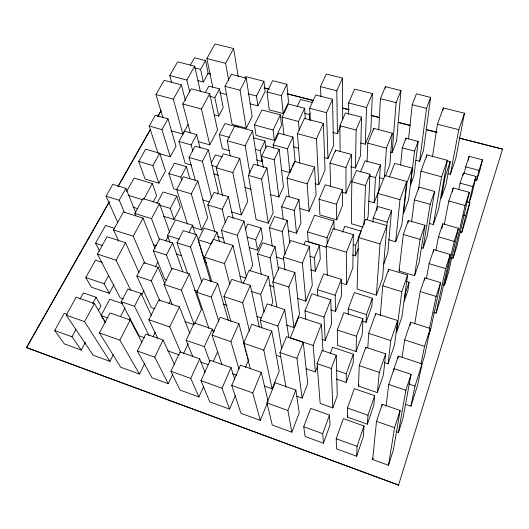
<?xml version="1.0" encoding="UTF-8"?>
<svg xmlns="http://www.w3.org/2000/svg" width="529" height="529" viewBox="0 0 529 529"><rect width="100%" height="100%" fill="white"/><g stroke="black" fill="none" stroke-linecap="round" stroke-linejoin="round"><path stroke-width="0.79" d="M342.144 192.186L345.966 193.27L345.979 167.561L351.428 154.448L335.545 150.137L329.977 163.144L330.618 186.512M336.384 379.075L346.224 382.454L346.237 373.785L353.352 354.172L332.615 347.255L330.083 353.974M340.888 282.949L346.409 284.675L346.469 252.234L353.365 234.638L333.257 228.68L326.168 246.097L327.345 275.49M348.551 114.396L348.604 102.957L354.609 89.103L372.396 93.56L370.836 130.703L365.308 144.219L360.705 142.989M347.408 417.116L347.46 408.031L354.331 388.656L374.658 395.659L373.844 405.042L367.351 424.179L347.408 417.116L347.943 415.602M348.201 314.252L348.234 308.784L354.324 292.603L372.37 298.27L371.874 306.245L366.042 322.359L362.934 321.354M351.428 154.448L351.17 180.521L345.966 193.27M366.928 219.747L368.111 216.685L369.969 174.292L356.374 170.543L351.811 181.751L351.335 223.714L363.172 227.179M353.365 234.638L352.843 267.905L346.409 284.675M350.899 166.78L355.462 168.037L356.129 130.028L361.545 117.114L345.43 112.942L339.889 125.75L340.134 151.691M353.352 354.172L353.167 363.211L346.224 382.454M352.38 254.958L355.455 255.891L355.673 245.37L361.175 231.166L344.815 226.352L342.442 232.277M376.39 295.169L380.007 243.935L386.838 225.559L365.506 219.363L358.457 237.547L357.115 289.138L376.39 295.169L382.546 278.142L387.188 222.187L391.559 210.436L377.666 206.469L373.196 218.14L372.978 222.259M361.545 117.114L360.547 155.599L355.462 168.037M356.063 351.527L356.486 336.259L362.874 318.762L343.87 312.652L337.31 329.977L337.628 345.397L356.063 351.527L362.213 334.533L362.874 318.762M365.308 144.219L366.544 107.539L372.396 93.56M364.051 224.951L365.486 185.573L369.969 174.292M358.477 386.117L359.244 365.638L365.797 347.269L385.648 353.822L383.413 374.856L377.382 392.604L358.477 386.117L359.019 384.59M367.066 161.934L367.781 143.141L373.791 128.382L392.306 133.222L389.847 164.645L385.456 176.031M356.665 456.216L357.062 446.304L363.998 425.971L343.347 418.644L336.213 438.753L336.537 448.87L356.665 456.216L363.363 436.471L363.998 425.971M373.712 130.002L373.791 128.382M366.042 322.359L366.432 314.603L372.37 298.27M365.711 348.902L365.797 347.269M368.667 201.232L374.102 202.772L375.464 177.585L380.417 164.942L365.07 160.77L360.593 171.839M378.731 129.803L380.45 98.692L385.383 86.696L400.969 90.552L396.611 140.945L392.141 152.491L390.62 152.088M367.8 347.97L368.647 333.343L375.729 313.552L397.629 320.528L394.561 344.723L388.074 363.833L384.226 362.55M376.827 210.542L377.851 193.455L384.801 175.456L406.695 181.473L401.908 224.508L395.666 241.76L388.623 239.69M380.417 164.942L378.85 190.493L374.102 202.772M385.284 88.323L385.383 86.696M384.457 176.626L386.461 148.12L392.306 133.222M384.689 177.089L384.801 175.456M367.351 424.179L367.986 415.239L374.658 395.659M375.616 315.178L375.729 313.552M392.141 152.491L396.148 102.639L400.969 90.552M380.291 315.443L382.765 285.792L388.703 269.287L407.588 275.02L401.875 317.01L396.585 332.536L401.815 291.684L407.588 275.02M391.559 210.436L387.803 252.941L383.763 264.044M388.478 271.727L388.703 269.287M377.382 392.604L379.28 372.383L385.648 353.822M400.625 165.002L402.291 147.849L405.981 138.175L418.174 141.369L413.916 175.945L410.484 185.329L414.557 151.102L418.174 141.369M372.68 459.536L376.496 421.335L382.209 404.262L400.122 410.464L393.417 449.848L388.484 465.295L372.68 459.536L373.183 458.008M405.816 139.788L405.981 138.175M395.666 241.76L399.977 199.678L406.695 181.473M408.56 139.021L412.21 104.755L416.409 93.864L430.626 97.382L423.445 150.851L419.636 161.279L415.794 160.254M382.024 405.895L382.209 404.262M388.074 363.833L390.772 340.544L397.629 320.528M399.045 271.007L403.29 234.506L408.309 220.5L424.966 225.281L419.147 262.311L414.571 275.715L399.045 271.007L399.567 269.532M412.322 168.162L408.58 199.724L403.501 213.69L406.98 182.644L412.322 168.162L394.641 163.382L389.437 176.984M408.011 222.927L408.309 220.5M386.038 406.226L388.749 384.438L398.311 356.063L422.043 363.886L417.632 385.039L410.934 406.179L405.485 404.308M411.536 221.962L414.399 199.909L418.994 187.121L434.613 191.432L427.24 236.073L423.081 248.246L421.56 247.803M419.636 161.279L426.519 108.346L430.626 97.382M393.715 371.054L394.039 368.64L411.046 374.314L402.992 418.161L398.41 432.497L396.161 431.704M418.446 189.911L420.965 171.217L426.883 154.865L447.336 160.294L438.653 208.948L433.337 224.561L429.416 223.436M397.973 358.45L398.311 356.063M426.533 157.311L426.883 154.865M409.102 282.241L407.938 290.481L404.255 301.239L405.359 293.139L409.102 282.241L406.788 281.534M402.014 357.511L404.678 339.916L410.59 322.207L430.302 328.469L424.437 356.328L414.994 386.044L410.934 406.179M432.497 156.796L437.423 124.236L443.322 107.962L464.488 113.239L455.753 158.594L450.397 174.325L448.023 173.684M414.571 275.715L420.079 239.399L424.966 225.281M442.938 110.396L443.322 107.962M410.081 325.421L410.59 322.207M423.081 248.246L430.137 204.32L434.613 191.432M388.484 465.295L394.561 427.696L400.122 410.464M414.743 323.794L420.224 291.552L424.807 277.837L440.604 282.618L430.87 328.502L428.232 336.768M433.337 224.561L441.616 176.812L447.336 160.294M424.384 280.264L424.807 277.837M398.41 432.497L405.895 390.257L411.046 374.314M426.361 278.876L429.085 263.647L433.773 249.648L450.232 254.475L440.214 300.069L436.015 313.208L433.654 312.474M433.33 252.062L433.773 249.648M450.252 161.662L446.145 183.986L441.305 198.17L445.253 176.203L450.252 161.662L447.111 160.836M435.909 250.396L438.468 236.813L442.813 223.807L458.425 228.25L448.42 272.792L444.486 285.085L442.985 284.628M450.397 174.325L458.802 129.691L464.488 113.239M441.894 228.601L442.813 223.807M444.287 224.27L448.823 201.007L453.201 187.94L469.316 192.344L456.996 245.952L453.069 258.231L451.535 257.782M452.407 191.961L453.201 187.94M420.998 363.767L424.575 346.363L430.302 328.469M429.462 328.463L436.134 296.445L440.604 282.618M458.762 189.541L460.098 183.166L463.444 173.069L476.074 176.455L471.716 194.95L469.263 202.594M462.935 175.489L463.444 173.069M464.211 173.657L465.659 166.84L469.144 156.346L482.448 159.831L480.067 169.769L476.715 180.217L474.394 179.596M468.317 160.175L469.144 156.346M26.45 347.553L398.542 485.073L26.45 347.553L109.252 201.794M436.015 313.208L445.676 268.593L450.232 254.475M444.486 285.085L454.193 241.363L458.425 228.25M453.069 258.231L465.057 205.51L469.316 192.344M460.157 232.039L461.724 232.482L465.606 215.819L469.845 202.6L466.783 201.754M469.084 202.501L472.8 186.605L476.074 176.455M469.845 202.6L465.857 219.548L461.724 232.482M476.715 180.217L479.056 170.398L482.448 159.831M459.43 138.036L502.55 149.138L459.284 138.188M398.542 485.073L502.55 149.138M323.457 443.163L329.997 425.071L329.488 415.08L310.668 408.395L303.739 426.791L305.074 436.458L323.457 443.163L322.73 433.661L329.488 415.08M332.834 407.885L337.257 395.699L336.246 355.171L322.148 350.443L317.083 363.674L320.171 403.415L332.834 407.885L331.273 368.508L336.246 355.171M322.115 339.393L325.229 340.431L331.59 323.847L330.764 299.764L311.925 293.76L305.008 310.9L305.795 319.027M291.823 432.193L299.202 412.885L295.87 390.038L275.126 382.758L266.96 402.959L272.263 425.058L291.823 432.193L287.902 410.471L295.87 390.038M306.251 368.799L315.363 371.927L317.638 365.975M355.455 255.891L358.285 248.524M296.829 396.261L302.138 398.132L307.759 383.492L303.276 342.349L286.46 336.709L279.986 352.552L285.991 387.149M330.883 309.875L335.551 311.383L341.503 295.89L341.344 279.352L323.715 273.863L317.387 289.627L317.803 296.128M335.551 311.383L335.161 295.268L341.344 279.352M325.229 340.431L324.012 317.076L330.764 299.764M313.135 345.463L321.401 324.264L298.832 316.871L290.322 337.819L313.135 345.463L315.363 371.927M302.138 398.132L296.928 358.325L303.276 342.349M264.52 386.11L272.085 388.789L279.193 371.213L271.767 331.042L251.817 324.356L243.631 343.235L250.356 368.792M267.886 400.42L261.293 372.409L240.477 365.136L231.755 385.416L240.966 413.328L260.328 420.396L268.077 401.22M286.334 325.018L294.005 327.557L299.493 314.054L294.891 272.514L279.008 267.535L272.805 281.878L276.839 306.708M297.529 298.402L305.881 301.094L312.308 285.25L309.392 246.256L290.573 240.536L283.379 257.18L285.091 270.213M327.239 243.472L327.028 237.766L333.918 220.91L314.583 215.23L307.514 231.92L308.268 241.76L326.631 247.321M310.754 269.816L315.324 271.238L320.283 259.065L319.542 245.251L305.524 241.012L303.996 244.636M336.689 219.866L342.508 205.563L342.415 189.686L325.256 184.826L319.113 199.274L319.893 214.939L336.689 219.866L336.411 204.26L342.415 189.686M315.324 271.238L314.431 257.669L319.542 245.251M260.328 420.396L252.776 392.921L261.293 372.409M305.881 301.094L302.363 263.065L309.392 246.256M281.719 348.737L277.91 325.983L284.734 309.604L267.264 303.897L260.294 320.124L261.961 328.119M294.005 327.557L288.808 286.983L294.891 272.514M272.085 388.789L263.766 350.119L271.767 331.042M245.377 367.457L248.485 360.176M234.717 379.286L231.021 367.569L210.192 360.256L201 380.688L209.762 401.888L229.566 409.109L235.352 395.494M299.943 208.538L309.108 211.223L316.091 194.923L314.557 167.025L294.653 161.484L287.095 178.147L289.065 196.735M271.542 305.127L272.819 302.145L268.454 276.495L249.086 270.345L243.095 283.63M314.914 183.662L318.749 184.747L325.071 170.014L323.364 123.363L304.446 118.37L297.404 133.672L299.791 163.289M332.84 132.481L337.416 133.698L340.517 126.51M324.826 157.702L327.96 158.561L333.495 145.72L332.536 99.273L315.74 94.982L309.624 108.28L310.338 120.592M288.245 230.75L296.505 233.236L301.008 222.775L298.978 199.691L286.506 196.067L281.706 206.773L283.2 219.013M229.566 409.109L222.028 388.233L231.021 367.569M309.108 211.223L307.184 183.861L314.557 167.025M264.09 312.07L260.645 294.395L268.454 276.495M296.505 233.236L294.256 210.456L298.978 199.691M239.029 369.09L230.935 341.648L238.903 323.636L220.163 317.34L212.036 335.168L221.988 364.633M273.784 280.635L270.154 257.881L275.12 246.613L262.576 242.751L257.537 253.946L261.352 274.597M285.144 254.284L282.261 231.563L287.187 220.375L274.472 216.586L269.466 227.701L272.303 246.435M337.416 133.698L336.821 90.77L342.481 78.08L326.281 74.06L320.501 86.644L320.878 96.384M249.503 331.24L242.639 302.727L250.369 285.382L231.801 279.391L223.906 296.571L230.955 321.685M318.749 184.747L316.487 138.81L323.364 123.363M213.339 361.373L217.611 351.831M204.968 372.224L199.717 358.834L180.045 351.911L170.913 371.298L180.045 390.085L198.911 396.962L203.612 386.441M327.96 158.561L326.545 112.684L332.536 99.273M250.091 270.947L252.756 265.022L243.995 221.082L228.138 216.295L221.367 230.36L224.554 243.188M249.185 247.585L257.57 250.184L262.794 238.625L261.009 228.019L247.856 224.032L245.139 229.857M270.22 194.5L278.889 197.026L283.471 186.922L279.167 149.304L266.623 145.845L261.617 156.306L263.277 167.653M290.203 171.965L291.836 168.361M292.491 166.926L295.096 161.166L292.954 137.018L278.723 133.163L273.169 144.88L273.566 148.067M268.335 223.218L273.162 212.546L266.914 167.878L253.748 164.155L248.372 175.324L256.115 219.542L268.335 223.218L261.617 179.126L266.914 167.878M257.57 250.184L255.659 239.749L261.009 228.019M309.829 120.209L309.498 114.608L310.159 113.18M209.96 361.948L204.326 346.64L212.354 329.091L194.308 322.941L186.129 340.319L192.814 356.685M198.911 396.962L190.764 378.433L199.717 358.834M299.189 130.306L298.508 121.472L304.631 108.26L288.338 104.015L282.089 117.114L283.921 134.822M281.474 170.312L289.879 172.679L287.492 148.821L292.954 137.018M183.404 353.822L188.192 343.605M218.834 321.407L211.302 297.106L217.703 283.412L203.129 278.664L196.629 292.259L208.975 328.575M194.943 323.259L201.47 309.372L189.336 273.903L172.11 268.302L164.016 284.43L172.024 304.102M297.146 106.58L300.492 99.465L312.375 102.533M246.402 276.76L237.336 235.273L243.995 221.082M229.771 284L224.468 263.554L232.972 245.436L213.2 239.28L204.511 257.206L211.712 281.349M174.51 364.534L163.064 340.048L145.819 334.017L137.361 351.005L152.068 377.805L168.295 383.71L172.785 374.129M278.889 197.026L274.24 159.837L279.167 149.304M231.358 211.904L241.356 214.913L247.731 201.443L239.776 158.442L223.311 153.794L216.209 167.812L222.656 195.862M274.339 140.357L281.481 125.327L280.37 114.839L261.921 109.959L254.482 124.989L256.043 135.358L274.339 140.357L273.096 130.022L280.37 114.839M283.167 113.51L288.523 102.302L286.883 84.29L272.653 80.666L267.039 91.96L269.235 109.827L283.167 113.51L281.362 95.663L286.883 84.29M256.512 159.943L261.855 161.451L262.563 159.97M261.855 161.451L260.275 150.672L264.95 140.959L253.345 137.778M212.42 241.68L211.355 243.889L198.309 239.809L204.082 228.125L217.049 232.125L219.502 241.647M213.134 240.212L217.049 232.125M168.295 383.71L154.746 357.207L163.064 340.048M180.753 352.281L169.703 326.929L179.437 306.866L158.793 299.903L148.867 319.741L157.668 338.124M225.407 222.769L222.213 209.272L228.383 196.636L214.073 192.397L207.804 204.941L214.913 232.046M141.917 342.289L130.213 319.985L109.959 312.956L99.439 332.9L120.698 367.232L139.491 374.076L144.814 363.211M193.971 323.953L181.374 290.183L189.336 273.903M168.976 303.534L170.735 299.956M153.119 336.583L155.215 332.324M249.913 173.459L245.158 145.773L252.531 130.842L234.75 126.001L227.232 140.787L230.287 156.029M241.356 214.913L232.8 172.586L239.776 158.442M201.807 282.255L190.519 247.069L196.629 234.777L183.199 230.598L177.003 242.798L187.689 273.711M217.24 194.229L218.325 192.047L208.353 149.866L195.062 146.11L189.051 157.463L195.294 180.316M192.563 227.126L201.675 229.943L207.745 217.697L197.892 181.063L183.384 176.798L176.699 189.508L187.511 224.144M250.005 103.823L257.887 105.906L265.174 91.299L263.918 81.281L245.661 76.619L244.907 78.08M246.296 128.17L252.115 116.512L246.276 78.16L231.345 74.344L225.004 86.3L232.119 124.315L246.296 128.17L240.034 90.208L246.276 78.16M189.058 232.357L192.642 225.228L175.489 219.932L167.468 235.465L169.974 242.447M257.887 105.906L256.499 96.013L263.918 81.281M211.329 162.846L215.382 154.924L222.471 156.934M105.635 322.584L94.407 303.501L76.183 297.192L66.218 315.165L93.164 355.23L109.913 361.32L113.285 354.734M159.923 300.948L151.241 280.859L158.171 267.317L143.881 262.655L136.859 276.092L151.301 307.534L155.037 308.804M171.932 269.578L166.45 255.018L172.619 242.923L159.579 238.791L153.331 250.806L164.744 279.286L167.065 280.053M149.178 335.717L134.525 306.271L141.117 293.45L127.886 288.993L121.214 301.722L139.048 335.803L144.443 337.694M155.275 267.132L157.84 262.139M141.62 295.043L143.809 290.771M129.717 320.038L130.471 318.57M139.491 374.076L119.878 340.16L130.213 319.985M165.808 241.032L168.043 236.688M201.675 229.943L191.3 193.872L197.892 181.063M163.54 216.222L174.041 219.469L180.316 207.342L176.772 196.114L163.077 191.994L156.934 203.48M229.163 150.593L222.286 148.662L219.297 134.558L224.97 123.574L238.169 127.172M120.533 316.435L124.996 307.838M198.276 141.64L209.782 144.873L217.492 130.022L209.742 93.686L191.233 88.799L182.803 103.995L190.275 132.733M211.699 198.157L202.428 161.299L208.353 149.866M174.041 219.469L170.331 208.406L176.772 196.114M214.199 114.919L218.682 116.135L223.192 107.519L219.528 88.872L208.823 86.075L205.278 92.601M181.797 180.158L180.892 177.129L186.42 166.661L174.458 163.19L168.87 173.598L173.684 188.78L176.812 189.713M159.566 239.948L151.499 218.675L159.52 203.632L142.989 198.593L134.849 213.504L135.781 215.792M192.821 151.142L191.181 144.926L196.689 134.597L184.575 131.218L179 141.488L185.17 163.296L191.438 165.108M102.289 262.41L95.465 260.149L85.797 277.553L91.325 287.194L109.324 293.324L113.953 284.662M218.682 116.135L214.86 97.627L219.528 88.872M67.236 314.365L64.24 313.307L54.666 330.526L64.419 343.943L81.248 350.053L85.387 342.283M98.242 310.821L100.966 305.742L96.093 297.278L83.403 292.921L79.978 299.136M209.782 144.873L201.47 109.027L209.742 93.686M144.972 263.521L133.255 236.232L143.022 218.107L123.469 212.01L113.523 229.943L118.734 241.178M153.192 201.919L156.604 195.585L152.339 183.523L134.115 178.075L126.59 191.511M109.324 293.324L104.153 283.762L108.723 275.318M158.905 183.199L165.471 171.059L159.732 153.238L145.62 149.171L138.704 161.444L145.118 179.086L158.905 183.199L152.907 165.61L159.732 153.238M109.913 361.32L84.594 321.652L94.407 303.501M228.693 80.388L225.625 63.321L233.606 48.529L214.999 43.927L206.859 58.58L212.757 87.159M81.248 350.053L72.017 336.775L75.958 329.527M158.793 153.45L170.259 156.756L175.978 146.229L168.017 118.82L155.328 115.315L149.198 126.054L158.032 153.231M171.098 130.775L182.849 134.062L188.119 124.361M130.775 290.355L116.063 260.215L125.552 242.692L107.056 236.741L97.409 254.085L120.169 297.774L123.27 298.832M92.701 303.54L96.093 297.278M143.769 199.241L152.339 183.523M197.939 80.6L203.361 82.015L208.168 73.26L205.51 60.551L194.513 57.76L190.308 65.199M203.361 82.015L200.597 69.392L205.51 60.551M170.259 156.756L161.967 129.631L168.017 118.82M124.361 212.308L119.217 200.26L125.902 188.357L112.796 184.383L106.038 196.199L117.636 222.081M189.759 91.914L186.863 80.044L194.646 66.198L177.658 61.847L169.749 75.568L171.661 82.696M99.617 251.182L95.551 243.254L105.549 225.447L114.727 228.369M182.849 134.062L173.327 99.168L181.387 84.871L164.175 80.335L155.976 94.506L162.925 117.808M117.815 186.717L150.448 129.274M157.794 116.354L161.054 110.607M26.556 347.685L109.324 201.952M118.298 186.162L150.507 129.446M157.847 116.525L161.107 110.786M412.21 104.755L426.519 108.346M380.45 98.692L396.148 102.639M320.501 86.644L336.821 90.77M206.859 58.58L225.625 63.321M437.423 124.236L458.802 129.691M348.604 102.957L366.544 107.539M194.282 67.772L200.597 69.392M207.89 73.28L210.284 73.901M264.586 87.88L269.373 89.11M287.743 93.838L313.294 100.417M342.838 108.022L349.233 109.668M370.789 115.216L379.577 117.478M397.94 122.206L409.922 125.294M425.891 129.4L437.066 132.283M207.983 73.478L210.383 74.1M264.004 87.907L268.805 89.143M287.214 93.884L313.624 100.682M342.435 108.101L348.836 109.748M371.246 115.52L379.253 117.583M398.456 122.53L410.464 125.618M426.473 129.737L436.875 132.422M267.039 91.96L281.362 95.663M309.624 108.28L326.545 112.684M225.004 86.3L240.034 90.208M248.061 93.812L256.499 96.013M169.749 75.568L186.863 80.044M304.717 113.358L309.498 114.608M219.799 92.76L226.802 94.605M339.889 125.75L356.129 130.028M209.477 96.199L214.86 97.627M402.291 147.849L414.557 151.102M282.089 117.114L298.508 121.472M465.659 166.84L479.056 170.398M367.781 143.141L386.461 148.12M155.976 94.506L173.327 99.168M297.404 133.672L316.487 138.81M182.803 103.995L201.47 109.027M254.482 124.989L273.096 130.022M420.965 171.217L441.616 176.812M460.098 183.166L472.8 186.605M293.555 146.844L298.263 148.133M273.169 144.88L287.492 148.821M329.977 163.144L345.979 167.561M379.677 177.79L383.518 178.855M369.275 175.879L375.464 177.585M219.297 134.558L229.454 137.361M448.823 201.007L465.057 205.51M227.232 140.787L245.158 145.773M255.606 149.376L260.275 150.672M261.617 156.306L274.24 159.837M351.811 181.751L365.486 185.573M414.399 199.909L430.137 204.32M149.198 126.054L161.967 129.631M463.298 215.171L465.606 215.819M377.851 193.455L399.977 199.678M179 141.488L191.181 144.926M287.095 178.147L307.184 183.861M189.051 157.463L202.428 161.299M248.372 175.324L261.617 179.126M211.805 165.458L217.353 167.052M216.209 167.812L232.8 172.586M319.113 199.274L336.411 204.26M438.468 236.813L454.193 241.363M373.196 218.14L387.188 222.187M213.802 173.876L218.484 175.238M244.795 187.445L251.13 189.289M403.29 234.506L420.079 239.399M138.704 161.444L152.907 165.61M168.87 173.598L180.892 177.129M281.706 206.773L294.256 210.456M358.457 237.547L380.007 243.935M429.085 263.647L445.676 268.593M176.699 189.508L191.3 193.872M353.312 244.662L355.673 245.37M202.799 199.936L209.795 202.032M307.514 231.92L327.028 237.766M207.804 204.941L222.213 209.272M269.466 227.701L282.261 231.563M326.168 246.097L346.469 252.234M128.064 195.274L142.618 199.717M159.613 205.133L170.331 208.406M309.729 256.228L314.431 257.669M247.096 237.118L255.659 239.749M221.367 230.36L237.336 235.273M420.224 291.552L436.134 296.445M106.038 196.199L119.217 200.26M133.024 207.183L137.719 208.638M382.765 285.792L401.815 291.684M217.465 236.496L223.502 238.367M283.379 257.18L302.363 263.065M276.052 256.915L283.604 259.263M134.849 213.504L151.499 218.675M257.537 253.946L270.154 257.881M167.468 235.465L179.258 239.174M177.003 242.798L190.519 247.069M317.387 289.627L335.161 295.268M204.511 257.206L224.468 263.554M113.523 229.943L133.255 236.232M272.805 281.878L288.808 286.983M153.43 244.669L156.439 245.628M206.694 263.032L205.133 262.536L198.309 239.809M348.234 308.784L366.432 314.603M176.164 254.026L181.473 255.732M269.638 285.475L274.082 286.897M239.822 276.138L245.985 278.109M153.331 250.806L166.45 255.018M404.678 339.916L424.575 346.363M251.262 291.353L260.645 294.395M305.008 310.9L324.012 317.076M95.551 243.254L102.494 245.509M368.647 333.343L390.772 340.544M337.31 329.977L356.486 336.259M97.409 254.085L116.063 260.215M223.906 296.571L242.639 302.727M194.064 290.19L197.899 291.453M196.629 292.259L211.302 297.106M164.016 284.43L181.374 290.183M223.264 304.135L227.04 305.385M136.859 276.092L151.241 280.859M257.034 316.494L261.65 318.028M260.294 320.124L277.91 325.983M359.244 365.638L379.28 372.383M408.798 383.955L414.994 386.044M85.797 277.553L104.153 283.762M388.749 384.438L405.895 390.257M317.083 363.674L331.273 368.508M336.153 370.353L346.237 373.785M279.986 352.552L296.928 358.325M212.228 330.374L214.476 331.141M185.071 321.586L194.255 324.72M243.631 343.235L263.766 350.119M121.214 301.722L134.525 306.271M276.244 355.283L280.886 356.877M122.682 303.666L109.754 299.235L101.065 315.562L107.962 317.969M212.036 335.168L230.935 341.648M148.867 319.741L169.703 326.929M186.129 340.319L204.326 346.64M347.46 408.031L367.986 415.239M376.496 421.335L394.561 427.696M200.815 362.048L208.353 364.712M167.614 350.8L179.271 354.913M232.337 373.752L236.84 375.339M66.218 315.165L84.594 321.652M99.439 332.9L119.878 340.16M137.361 351.005L154.746 357.207M231.755 385.416L252.776 392.921M266.96 402.959L287.902 410.471M201 380.688L222.028 388.233M170.913 371.298L190.764 378.433M54.666 330.526L72.017 336.775M303.739 426.791L322.73 433.661M336.213 438.753L357.062 446.304M101.475 316.256L103.115 319.04M103.942 320.435L104.762 321.824M141.117 293.45L151.453 315.548M125.552 242.692L138.942 272.369M158.171 267.317L164.936 284.04M125.902 188.357L135.808 212.803M143.022 218.107L155.083 248.61M179.437 306.866L189.792 333.263M172.619 242.923L182.855 271.774M159.52 203.632L169.637 232.291M212.354 329.091L213.366 332.139M192.642 225.228L195.505 234.684M196.629 234.777L210.74 281.745M217.703 283.412L228.263 320.323M186.42 166.661L189.885 178.921M238.903 323.636L245.152 347.467M245.568 349.054L246.19 351.435M246.607 353.022L247.235 355.409M247.651 356.996L248.273 359.376M181.387 84.871L185.381 100.57M196.689 134.597L200.022 147.948M232.972 245.436L241.641 282.77M194.646 66.198L200.458 91.795M228.383 196.636L233.163 218.411M250.369 285.382L259.289 327.061M233.606 48.529L238.215 76.586M252.531 130.842L257.947 165.762M284.734 309.604L288.755 337.363M275.12 246.613L278.519 269.922M264.95 140.959L265.902 147.955M287.187 220.375L289.76 242.804M304.631 108.26L305.332 118.833M321.401 324.264L322.994 351.025M333.918 220.91L334.11 229.374M335.545 150.137L335.571 151.77M342.481 78.08L342.686 119.838"/></g></svg>
